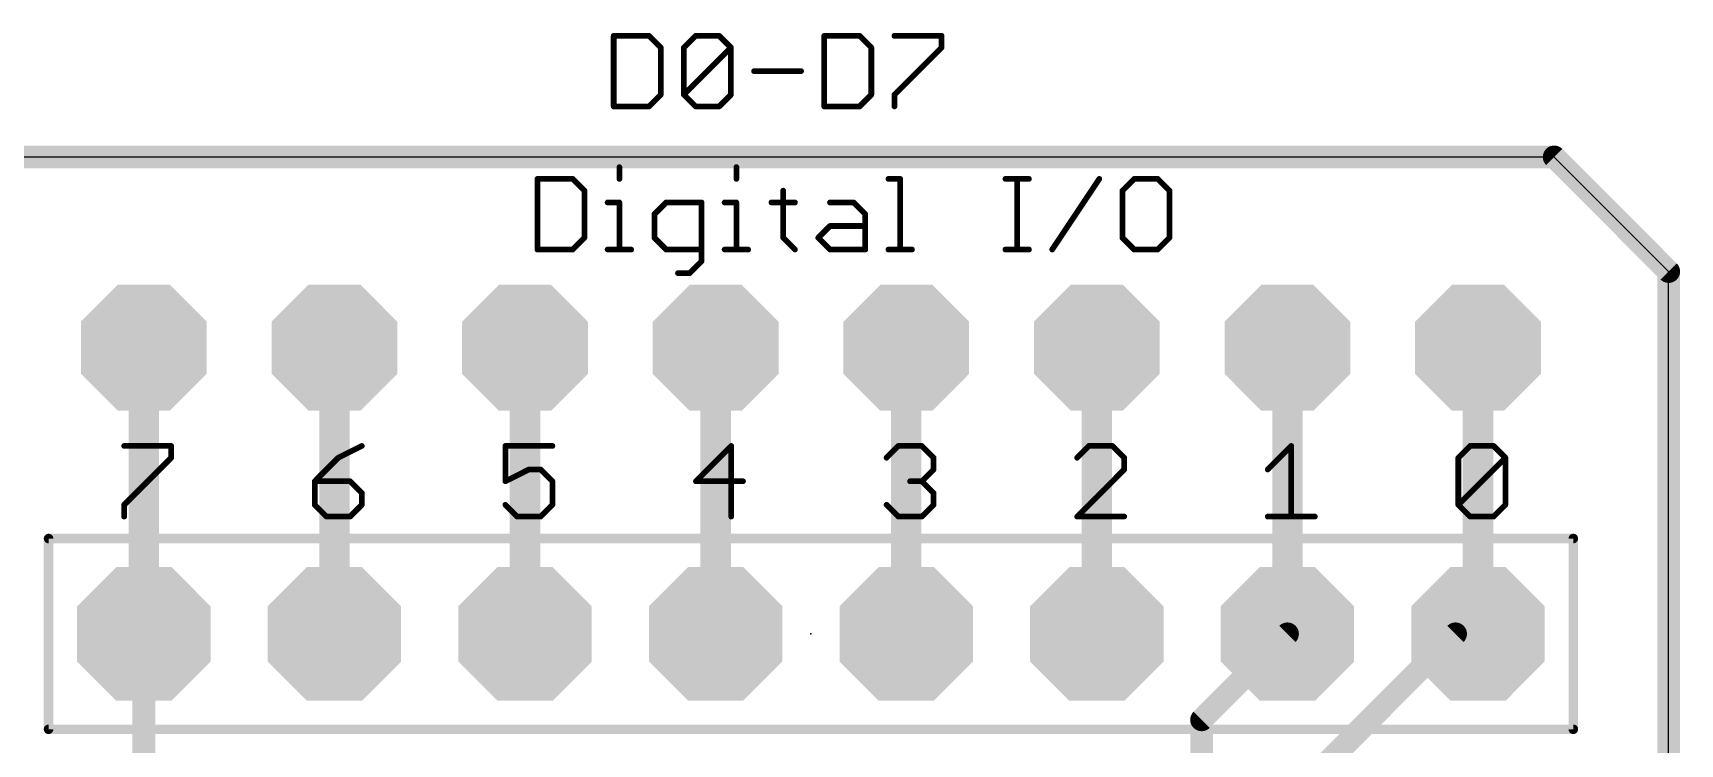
# Model space of a CAD drawing. Extents: x -4.4 to 68.7, y -2.2 to 55.1.
# Drawn here: x 44.24 to 66.19, y 45.52 to 54.99 of the extents above; entities that cross this region are included whole.
import ezdxf

# ---------------------------------------------------------------- set-up
doc = ezdxf.new("R2010")
doc.units = 0
for name, color, linetype in [('1', 12, 'CONTINUOUS'), ('16', 132, 'CONTINUOUS'), ('17', 110, 'CONTINUOUS'), ('20', 53, 'CONTINUOUS'), ('21', 40, 'CONTINUOUS'), ('23', 53, 'CONTINUOUS'), ('27', 253, 'CONTINUOUS'), ('51', 253, 'CONTINUOUS')]:
    doc.layers.add(name, color=color, linetype=linetype)

# ---------------------------------------------------------------- blocks, each defined once
blk = doc.blocks.new('RECT')
blk.add_solid([(-0.5, -0.5), (0.5, -0.5), (-0.5, 0.5), (0.5, 0.5)])
blk = doc.blocks.new('OCTAGONP')
at = {"const_width": 0.5}
blk.add_lwpolyline([(-0.25, -0.1036), (-0.25, 0.1036), (-0.1036, 0.25), (0.1036, 0.25), (0.25, 0.1036), (0.25, -0.1036), (0.1036, -0.25), (-0.1036, -0.25), (-0.25, -0.1036), (-0.25, 0.1036)], dxfattribs=at)

msp = doc.modelspace()

# ---------------------------------------------------------------- linework, layer by layer
at = {"layer": '1', "const_width": 0.3048}
for points in [[(45.72, 44.958), (45.72, 46.99)], [(59.817, 45.847), (60.96, 46.99)], [(60.92, 44.71), (63.2, 46.99)], [(63.2, 46.99), (63.5, 46.99)], [(59.817, 43.688), (59.817, 45.847)]]:
    msp.add_lwpolyline(points, dxfattribs=at)
at = {"layer": '1', "const_width": 0.1524}
for points in [[(45.7962, 46.99, 1), (45.6438, 46.99)], [(61.0139, 46.9361, 1), (60.9061, 47.0439)], [(63.2, 47.0662, 1), (63.2, 46.9138)], [(63.2539, 46.9361, 1), (63.1461, 47.0439)], [(63.5, 46.9138, 1), (63.5, 47.0662)], [(59.8932, 45.847, 1), (59.7408, 45.847)], [(59.7631, 45.9009, 1), (59.8709, 45.7931)]]:
    msp.add_lwpolyline(points, format="xyb", dxfattribs=at)
at = {"layer": '16'}
for points, const_width in [([(64.516, 53.34), (0, 53.34)], 0.3048), ([(66.04, 51.816), (64.516, 53.34)], 0.3048), ([(66.04, 40.386), (66.04, 51.816)], 0.3048), ([(45.72, 50.8), (45.72, 46.99)], 0.4064), ([(48.26, 50.8), (48.26, 46.99)], 0.4064), ([(50.8, 50.8), (50.8, 46.99)], 0.4064), ([(53.34, 50.8), (53.34, 46.99)], 0.4064), ([(55.88, 50.8), (55.88, 46.99)], 0.4064), ([(58.42, 46.99), (58.42, 50.8)], 0.4064), ([(60.96, 46.99), (60.96, 50.8)], 0.4064), ([(63.5, 50.8), (63.5, 46.99)], 0.4064)]:
    msp.add_lwpolyline(points, dxfattribs=dict(at, const_width=const_width))
for points, const_width in [([(64.5699, 53.3939, 1), (64.4621, 53.2861)], 0.1524), ([(64.516, 53.2638, 1), (64.516, 53.4162)], 0.1524), ([(66.1162, 51.816, 1), (65.9638, 51.816)], 0.1524), ([(65.9861, 51.7621, 1), (66.0939, 51.8699)], 0.1524), ([(45.8216, 50.8, 1), (45.6184, 50.8)], 0.2032), ([(48.3616, 50.8, 1), (48.1584, 50.8)], 0.2032), ([(50.9016, 50.8, 1), (50.6984, 50.8)], 0.2032), ([(53.4416, 50.8, 1), (53.2384, 50.8)], 0.2032), ([(55.9816, 50.8, 1), (55.7784, 50.8)], 0.2032), ([(58.5216, 50.8, 1), (58.3184, 50.8)], 0.2032), ([(61.0616, 50.8, 1), (60.8584, 50.8)], 0.2032), ([(63.6016, 50.8, 1), (63.3984, 50.8)], 0.2032), ([(45.6184, 46.99, 1), (45.8216, 46.99)], 0.2032), ([(48.1584, 46.99, 1), (48.3616, 46.99)], 0.2032), ([(50.6984, 46.99, 1), (50.9016, 46.99)], 0.2032), ([(53.2384, 46.99, 1), (53.4416, 46.99)], 0.2032), ([(55.7784, 46.99, 1), (55.9816, 46.99)], 0.2032), ([(58.3184, 46.99, 1), (58.5216, 46.99)], 0.2032), ([(60.8584, 46.99, 1), (61.0616, 46.99)], 0.2032), ([(63.3984, 46.99, 1), (63.6016, 46.99)], 0.2032)]:
    msp.add_lwpolyline(points, format="xyb", dxfattribs=dict(at, const_width=const_width))
at = {"layer": '20'}
for p, q in [((64.516, 53.34), (0, 53.34)), ((66.04, 51.816), (64.516, 53.34)), ((66.04, 40.386), (66.04, 51.816))]:
    msp.add_line(p, q, dxfattribs=at)
at = {"layer": '21'}
for points, const_width in [([(52.0764, 53.2055, 1), (52.0383, 53.2055)], 0.0381), ([(53.6356, 53.2055, 1), (53.5975, 53.2055)], 0.0381), ([(50.9841, 53.0487, 1), (50.946, 53.0487)], 0.0381), ([(50.9651, 53.0678, 1), (50.9651, 53.0297)], 0.0381), ([(51.4489, 53.0622, 1), (51.4219, 53.0352)], 0.0381), ([(51.4354, 53.0297, 1), (51.4354, 53.0678)], 0.0381), ([(51.6112, 52.8919, 1), (51.5731, 52.8919)], 0.0381), ([(51.5787, 52.8785, 1), (51.6056, 52.9054)], 0.0381), ([(52.0383, 53.0487, 1), (52.0764, 53.0487)], 0.0381), ([(53.5975, 53.0487, 1), (53.6356, 53.0487)], 0.0381), ([(54.2593, 52.8919, 1), (54.2212, 52.8919)], 0.0381), ([(55.6427, 53.0678, 1), (55.6427, 53.0297)], 0.0381), ([(55.8185, 53.0487, 1), (55.7804, 53.0487)], 0.0381), ([(55.7995, 53.0297, 1), (55.7995, 53.0678)], 0.0381), ([(57.2019, 53.0678, 1), (57.2019, 53.0297)], 0.0381), ([(57.3777, 53.0487, 1), (57.3396, 53.0487)], 0.0381), ([(57.5154, 53.0297, 1), (57.5154, 53.0678)], 0.0381), ([(58.4685, 53.0381, 1), (58.4368, 53.0593)], 0.0381), ([(58.7801, 52.8919, 1), (58.742, 52.8919)], 0.0381), ([(58.7476, 52.9054, 1), (58.7746, 52.8785)], 0.0381), ([(58.9179, 53.0678, 1), (58.9179, 53.0297)], 0.0381), ([(58.9313, 53.0352, 1), (58.9044, 53.0622)], 0.0381), ([(59.2449, 53.0622, 1), (59.2179, 53.0352)], 0.0381), ([(59.2314, 53.0297, 1), (59.2314, 53.0678)], 0.0381), ([(59.4072, 52.8919, 1), (59.3691, 52.8919)], 0.0381), ([(59.3747, 52.8785, 1), (59.4016, 52.9054)], 0.0381), ([(51.9006, 52.7542, 1), (51.9006, 52.7161)], 0.0381), ([(52.0764, 52.7352, 1), (52.0383, 52.7352)], 0.0381), ([(52.0574, 52.7161, 1), (52.0574, 52.7542)], 0.0381), ([(52.6811, 52.7542, 1), (52.6811, 52.7161)], 0.0381), ([(52.6945, 52.7217, 1), (52.6676, 52.7486)], 0.0381), ([(53.1704, 52.7352, 1), (53.1323, 52.7352)], 0.0381), ([(53.1514, 52.7161, 1), (53.1514, 52.7542)], 0.0381), ([(53.4598, 52.7542, 1), (53.4598, 52.7161)], 0.0381), ([(53.6356, 52.7352, 1), (53.5975, 52.7352)], 0.0381), ([(53.6166, 52.7161, 1), (53.6166, 52.7542)], 0.0381), ([(54.0835, 52.7542, 1), (54.0835, 52.7161)], 0.0381), ([(54.397, 52.7161, 1), (54.397, 52.7542)], 0.0381), ([(54.8639, 52.7542, 1), (54.8639, 52.7161)], 0.0381), ([(55.1909, 52.7486, 1), (55.164, 52.7217)], 0.0381), ([(55.1775, 52.7161, 1), (55.1775, 52.7542)], 0.0381), ([(52.5433, 52.5784, 1), (52.5052, 52.5784)], 0.0381), ([(52.5108, 52.5919, 1), (52.5378, 52.5649)], 0.0381), ([(55.3533, 52.5784, 1), (55.3152, 52.5784)], 0.0381), ([(55.3208, 52.5649, 1), (55.3477, 52.5919)], 0.0381), ([(51.5731, 52.2649, 1), (51.6112, 52.2649)], 0.0381), ([(51.6056, 52.2514, 1), (51.5787, 52.2783)], 0.0381), ([(52.5378, 52.2783, 1), (52.5108, 52.2514)], 0.0381), ([(52.5052, 52.2649, 1), (52.5433, 52.2649)], 0.0381), ([(54.2537, 52.2783, 1), (54.2268, 52.2514)], 0.0381), ([(54.2212, 52.2649, 1), (54.2593, 52.2649)], 0.0381), ([(54.7206, 52.2783, 1), (54.6937, 52.2514)], 0.0381), ([(54.6937, 52.2783, 1), (54.7206, 52.2514)], 0.0381), ([(54.8639, 52.4407, 1), (54.8639, 52.4026)], 0.0381), ([(54.8774, 52.4082, 1), (54.8505, 52.4351)], 0.0381), ([(55.3342, 52.4026, 1), (55.3342, 52.4407)], 0.0381), ([(58.742, 52.2649, 1), (58.7801, 52.2649)], 0.0381), ([(58.7746, 52.2783, 1), (58.7476, 52.2514)], 0.0381), ([(59.3691, 52.2649, 1), (59.4072, 52.2649)], 0.0381), ([(59.4016, 52.2514, 1), (59.3747, 52.2783)], 0.0381), ([(50.946, 52.1081, 1), (50.9841, 52.1081)], 0.0381), ([(50.9651, 52.1272, 1), (50.9651, 52.0891)], 0.0381), ([(51.4219, 52.1216, 1), (51.4489, 52.0946)], 0.0381), ([(51.4354, 52.0891, 1), (51.4354, 52.1272)], 0.0381), ([(51.9006, 52.1272, 1), (51.9006, 52.0891)], 0.0381), ([(52.0383, 52.1081, 1), (52.0764, 52.1081)], 0.0381), ([(52.2142, 52.0891, 1), (52.2142, 52.1272)], 0.0381), ([(52.6811, 52.1272, 1), (52.6811, 52.0891)], 0.0381), ([(52.6676, 52.0946, 1), (52.6945, 52.1216)], 0.0381), ([(53.1514, 52.0891, 1), (53.1514, 52.1272)], 0.0381), ([(53.4598, 52.1272, 1), (53.4598, 52.0891)], 0.0381), ([(53.5975, 52.1081, 1), (53.6356, 52.1081)], 0.0381), ([(53.7734, 52.0891, 1), (53.7734, 52.1272)], 0.0381), ([(54.3836, 52.0946, 1), (54.4105, 52.1216)], 0.0381), ([(54.8639, 52.1272, 1), (54.8639, 52.0891)], 0.0381), ([(54.8505, 52.0946, 1), (54.8774, 52.1216)], 0.0381), ([(55.3152, 52.1081, 1), (55.3533, 52.1081)], 0.0381), ([(55.3342, 52.0891, 1), (55.3342, 52.1272)], 0.0381), ([(55.6427, 52.1272, 1), (55.6427, 52.0891)], 0.0381), ([(55.7804, 52.1081, 1), (55.8185, 52.1081)], 0.0381), ([(55.9562, 52.0891, 1), (55.9562, 52.1272)], 0.0381), ([(57.2019, 52.1272, 1), (57.2019, 52.0891)], 0.0381), ([(57.3396, 52.1081, 1), (57.3777, 52.1081)], 0.0381), ([(57.5154, 52.0891, 1), (57.5154, 52.1272)], 0.0381), ([(57.8097, 52.1187, 1), (57.8414, 52.0975)], 0.0381), ([(58.9179, 52.1272, 1), (58.9179, 52.0891)], 0.0381), ([(58.9044, 52.0946, 1), (58.9313, 52.1216)], 0.0381), ([(59.2179, 52.1216, 1), (59.2449, 52.0946)], 0.0381), ([(59.2314, 52.0891, 1), (59.2314, 52.1272)], 0.0381), ([(52.8378, 51.8136, 1), (52.8378, 51.7755)], 0.0381), ([(52.9811, 51.808, 1), (53.0081, 51.7811)], 0.0381), ([(52.9946, 51.7755, 1), (52.9946, 51.8136)], 0.0381), ([(53.1323, 51.9513, 1), (53.1704, 51.9513)], 0.0381), ([(53.1648, 51.9379, 1), (53.1379, 51.9648)], 0.0381), ([(45.4576, 49.5118, 1), (45.4576, 49.4737)], 0.0381), ([(46.1037, 49.4927, 1), (46.0656, 49.4927)], 0.0381), ([(46.0847, 49.4737, 1), (46.0847, 49.5118)], 0.0381), ([(48.6332, 49.4757, 1), (48.6161, 49.5097)], 0.0381), ([(50.5376, 49.5118, 1), (50.5376, 49.4737)], 0.0381), ([(50.5566, 49.4927, 1), (50.5185, 49.4927)], 0.0381), ([(51.1647, 49.4737, 1), (51.1647, 49.5118)], 0.0381), ([(53.5669, 49.4927, 1), (53.5288, 49.4927)], 0.0381), ([(53.5614, 49.4792, 1), (53.5344, 49.5062)], 0.0381), ([(55.7743, 49.5118, 1), (55.7743, 49.4737)], 0.0381), ([(55.7878, 49.4792, 1), (55.7609, 49.5062)], 0.0381), ([(56.1014, 49.5062, 1), (56.0744, 49.4792)], 0.0381), ([(56.0879, 49.4737, 1), (56.0879, 49.5118)], 0.0381), ([(58.3143, 49.5118, 1), (58.3143, 49.4737)], 0.0381), ([(58.3278, 49.4792, 1), (58.3009, 49.5062)], 0.0381), ([(58.6414, 49.5062, 1), (58.6144, 49.4792)], 0.0381), ([(58.6279, 49.4737, 1), (58.6279, 49.5118)], 0.0381), ([(61.0302, 49.4927, 1), (60.9921, 49.4927)], 0.0381), ([(61.0246, 49.4792, 1), (60.9976, 49.5062)], 0.0381), ([(63.3943, 49.5118, 1), (63.3943, 49.4737)], 0.0381), ([(63.4078, 49.4792, 1), (63.3809, 49.5062)], 0.0381), ([(63.7214, 49.5062, 1), (63.6944, 49.4792)], 0.0381), ([(63.7079, 49.4737, 1), (63.7079, 49.5118)], 0.0381), ([(46.0656, 49.3359, 1), (46.1037, 49.3359)], 0.0381), ([(46.0981, 49.3225, 1), (46.0712, 49.3494)], 0.0381), ([(48.3026, 49.353, 1), (48.3196, 49.3189)], 0.0381), ([(48.3246, 49.3225, 1), (48.2976, 49.3494)], 0.0381), ([(50.8511, 49.1982, 1), (50.8511, 49.1601)], 0.0381), ([(50.8596, 49.1621, 1), (50.8426, 49.1962)], 0.0381), ([(51.0214, 49.1926, 1), (50.9944, 49.1657)], 0.0381), ([(51.0079, 49.1601, 1), (51.0079, 49.1982)], 0.0381), ([(55.6041, 49.3494, 1), (55.6311, 49.3225)], 0.0381), ([(56.2637, 49.3359, 1), (56.2256, 49.3359)], 0.0381), ([(56.2256, 49.1792, 1), (56.2637, 49.1792)], 0.0381), ([(56.2312, 49.3225, 1), (56.2581, 49.3494)], 0.0381), ([(56.2581, 49.1657, 1), (56.2312, 49.1926)], 0.0381), ([(58.1441, 49.3494, 1), (58.1711, 49.3225)], 0.0381), ([(58.8037, 49.3359, 1), (58.7656, 49.3359)], 0.0381), ([(58.7656, 49.1792, 1), (58.8037, 49.1792)], 0.0381), ([(58.7712, 49.3225, 1), (58.7981, 49.3494)], 0.0381), ([(58.7981, 49.1657, 1), (58.7712, 49.1926)], 0.0381), ([(60.6841, 49.1926, 1), (60.7111, 49.1657)], 0.0381), ([(63.2566, 49.3359, 1), (63.2185, 49.3359)], 0.0381), ([(63.2241, 49.3494, 1), (63.2511, 49.3225)], 0.0381), ([(63.8837, 49.3359, 1), (63.8456, 49.3359)], 0.0381), ([(63.8781, 49.3225, 1), (63.8512, 49.3494)], 0.0381), ([(63.8512, 49.3225, 1), (63.8781, 49.3494)], 0.0381), ([(48.0166, 49.0224, 1), (47.9785, 49.0224)], 0.0381), ([(47.9976, 49.0415, 1), (47.9976, 49.0034)], 0.0381), ([(47.9841, 49.0359, 1), (48.0111, 49.0089)], 0.0381), ([(48.4814, 49.0359, 1), (48.4544, 49.0089)], 0.0381), ([(48.4679, 49.0034, 1), (48.4679, 49.0415)], 0.0381), ([(50.5291, 49.0394, 1), (50.5461, 49.0054)], 0.0381), ([(50.5185, 49.0224, 1), (50.5566, 49.0224)], 0.0381), ([(51.1837, 49.0224, 1), (51.1456, 49.0224)], 0.0381), ([(51.1512, 49.0089, 1), (51.1781, 49.0359)], 0.0381), ([(53.0776, 49.0415, 1), (53.0776, 49.0034)], 0.0381), ([(53.0641, 49.0359, 1), (53.0911, 49.0089)], 0.0381), ([(53.7047, 49.0034, 1), (53.7047, 49.0415)], 0.0381), ([(55.9311, 49.0415, 1), (55.9311, 49.0034)], 0.0381), ([(56.1014, 49.0359, 1), (56.0744, 49.0089)], 0.0381), ([(56.0744, 49.0359, 1), (56.1014, 49.0089)], 0.0381), ([(56.0879, 49.0034, 1), (56.0879, 49.0415)], 0.0381), ([(45.4766, 48.7089, 1), (45.4385, 48.7089)], 0.0381), ([(45.4441, 48.7223, 1), (45.4711, 48.6954)], 0.0381), ([(48.0111, 48.7223, 1), (47.9841, 48.6954)], 0.0381), ([(48.6437, 48.8656, 1), (48.6056, 48.8656)], 0.0381), ([(48.6112, 48.8522, 1), (48.6381, 48.8791)], 0.0381), ([(48.6381, 48.6954, 1), (48.6112, 48.7223)], 0.0381), ([(50.5511, 48.7223, 1), (50.5241, 48.6954)], 0.0381), ([(51.1781, 48.6954, 1), (51.1512, 48.7223)], 0.0381), ([(55.6311, 48.7223, 1), (55.6041, 48.6954)], 0.0381), ([(56.2637, 48.8656, 1), (56.2256, 48.8656)], 0.0381), ([(56.2312, 48.8522, 1), (56.2581, 48.8791)], 0.0381), ([(56.2581, 48.6954, 1), (56.2312, 48.7223)], 0.0381), ([(63.2511, 48.7223, 1), (63.2241, 48.6954)], 0.0381), ([(63.2241, 48.7223, 1), (63.2511, 48.6954)], 0.0381), ([(63.8781, 48.6954, 1), (63.8512, 48.7223)], 0.0381), ([(45.4385, 48.5521, 1), (45.4766, 48.5521)], 0.0381), ([(47.9785, 48.7089, 1), (48.0166, 48.7089)], 0.0381), ([(48.1543, 48.5712, 1), (48.1543, 48.5331)], 0.0381), ([(48.1409, 48.5386, 1), (48.1678, 48.5656)], 0.0381), ([(48.4544, 48.5656, 1), (48.4814, 48.5386)], 0.0381), ([(48.4679, 48.5331, 1), (48.4679, 48.5712)], 0.0381), ([(48.6056, 48.7089, 1), (48.6437, 48.7089)], 0.0381), ([(50.6943, 48.5712, 1), (50.6943, 48.5331)], 0.0381), ([(50.6809, 48.5386, 1), (50.7078, 48.5656)], 0.0381), ([(50.9944, 48.5656, 1), (51.0214, 48.5386)], 0.0381), ([(51.0079, 48.5331, 1), (51.0079, 48.5712)], 0.0381), ([(51.1456, 48.7089, 1), (51.1837, 48.7089)], 0.0381), ([(53.5288, 48.5521, 1), (53.5669, 48.5521)], 0.0381), ([(55.7743, 48.5712, 1), (55.7743, 48.5331)], 0.0381), ([(55.7609, 48.5386, 1), (55.7878, 48.5656)], 0.0381), ([(56.0744, 48.5656, 1), (56.1014, 48.5386)], 0.0381), ([(56.0879, 48.5331, 1), (56.0879, 48.5712)], 0.0381), ([(56.2256, 48.7089, 1), (56.2637, 48.7089)], 0.0381), ([(58.1576, 48.5712, 1), (58.1576, 48.5331)], 0.0381), ([(58.1441, 48.5656, 1), (58.1711, 48.5386)], 0.0381), ([(58.7847, 48.5331, 1), (58.7847, 48.5712)], 0.0381), ([(60.6976, 48.5712, 1), (60.6976, 48.5331)], 0.0381), ([(60.9921, 48.5521, 1), (61.0302, 48.5521)], 0.0381), ([(61.3247, 48.5331, 1), (61.3247, 48.5712)], 0.0381), ([(63.2185, 48.7089, 1), (63.2566, 48.7089)], 0.0381), ([(63.3943, 48.5712, 1), (63.3943, 48.5331)], 0.0381), ([(63.3809, 48.5386, 1), (63.4078, 48.5656)], 0.0381), ([(63.6944, 48.5656, 1), (63.7214, 48.5386)], 0.0381), ([(63.7079, 48.5331, 1), (63.7079, 48.5712)], 0.0381), ([(63.8456, 48.7089, 1), (63.8837, 48.7089)], 0.0381), ([(44.45, 48.2918, 1), (44.45, 48.2283)], 0.0635), ([(44.4818, 48.26, 1), (44.4183, 48.26)], 0.0635), ([(64.8017, 48.26, 1), (64.7382, 48.26)], 0.0635), ([(64.77, 48.2283, 1), (64.77, 48.2918)], 0.0635), ([(44.45, 45.7518, 1), (44.45, 45.6882)], 0.0635), ([(44.4183, 45.72, 1), (44.4818, 45.72)], 0.0635), ([(64.7382, 45.72, 1), (64.8017, 45.72)], 0.0635), ([(64.77, 45.6882, 1), (64.77, 45.7518)], 0.0635)]:
    msp.add_lwpolyline(points, format="xyb", dxfattribs=dict(at, const_width=const_width))
for points, const_width in [([(52.0574, 53.2055), (52.0574, 53.0487)], 0.0762), ([(53.6166, 53.2055), (53.6166, 53.0487)], 0.0762), ([(50.9651, 53.0487), (50.9651, 52.1081)], 0.0762), ([(51.4354, 53.0487), (50.9651, 53.0487)], 0.0762), ([(51.5922, 52.8919), (51.4354, 53.0487)], 0.0762), ([(51.5922, 52.2649), (51.5922, 52.8919)], 0.0762), ([(54.2403, 52.8919), (54.2403, 52.2649)], 0.0762), ([(55.6427, 53.0487), (55.7995, 53.0487)], 0.0762), ([(55.7995, 53.0487), (55.7995, 52.1081)], 0.0762), ([(57.2019, 53.0487), (57.5154, 53.0487)], 0.0762), ([(57.3587, 52.1081), (57.3587, 53.0487)], 0.0762), ([(57.8256, 52.1081), (58.4526, 53.0487)], 0.0762), ([(58.9179, 53.0487), (58.7611, 52.8919)], 0.0762), ([(58.7611, 52.8919), (58.7611, 52.2649)], 0.0762), ([(59.2314, 53.0487), (58.9179, 53.0487)], 0.0762), ([(59.3882, 52.8919), (59.2314, 53.0487)], 0.0762), ([(59.3882, 52.2649), (59.3882, 52.8919)], 0.0762), ([(51.9006, 52.7352), (52.0574, 52.7352)], 0.0762), ([(52.0574, 52.7352), (52.0574, 52.1081)], 0.0762), ([(52.6811, 52.7352), (52.5243, 52.5784)], 0.0762), ([(53.1514, 52.7352), (52.6811, 52.7352)], 0.0762), ([(53.1514, 51.9513), (53.1514, 52.7352)], 0.0762), ([(53.4598, 52.7352), (53.6166, 52.7352)], 0.0762), ([(53.6166, 52.7352), (53.6166, 52.1081)], 0.0762), ([(54.0835, 52.7352), (54.397, 52.7352)], 0.0762), ([(54.8639, 52.7352), (55.1775, 52.7352)], 0.0762), ([(55.1775, 52.7352), (55.3342, 52.5784)], 0.0762), ([(52.5243, 52.5784), (52.5243, 52.2649)], 0.0762), ([(55.3342, 52.5784), (55.3342, 52.1081)], 0.0762), ([(51.4354, 52.1081), (51.5922, 52.2649)], 0.0762), ([(52.5243, 52.2649), (52.6811, 52.1081)], 0.0762), ([(54.2403, 52.2649), (54.397, 52.1081)], 0.0762), ([(54.7072, 52.2649), (54.8639, 52.4216)], 0.0762), ([(54.8639, 52.1081), (54.7072, 52.2649)], 0.0762), ([(54.8639, 52.4216), (55.3342, 52.4216)], 0.0762), ([(58.7611, 52.2649), (58.9179, 52.1081)], 0.0762), ([(59.2314, 52.1081), (59.3882, 52.2649)], 0.0762), ([(50.9651, 52.1081), (51.4354, 52.1081)], 0.0762), ([(51.9006, 52.1081), (52.2142, 52.1081)], 0.0762), ([(52.6811, 52.1081), (53.1514, 52.1081)], 0.0762), ([(53.4598, 52.1081), (53.7734, 52.1081)], 0.0762), ([(55.3342, 52.1081), (54.8639, 52.1081)], 0.0762), ([(55.6427, 52.1081), (55.9562, 52.1081)], 0.0762), ([(57.2019, 52.1081), (57.5154, 52.1081)], 0.0762), ([(58.9179, 52.1081), (59.2314, 52.1081)], 0.0762), ([(52.8378, 51.7946), (52.9946, 51.7946)], 0.0762), ([(52.9946, 51.7946), (53.1514, 51.9513)], 0.0762), ([(45.4576, 49.4927), (46.0847, 49.4927)], 0.0762), ([(46.0847, 49.4927), (46.0847, 49.3359)], 0.0762), ([(48.6247, 49.4927), (48.3111, 49.3359)], 0.0762), ([(51.1647, 49.4927), (50.5376, 49.4927)], 0.0762), ([(50.5376, 49.4927), (50.5376, 49.0224)], 0.0762), ([(53.5479, 49.4927), (53.0776, 49.0224)], 0.0762), ([(53.5479, 48.5521), (53.5479, 49.4927)], 0.0762), ([(55.6176, 49.3359), (55.7743, 49.4927)], 0.0762), ([(55.7743, 49.4927), (56.0879, 49.4927)], 0.0762), ([(56.0879, 49.4927), (56.2447, 49.3359)], 0.0762), ([(58.3143, 49.4927), (58.1576, 49.3359)], 0.0762), ([(58.6279, 49.4927), (58.3143, 49.4927)], 0.0762), ([(58.7847, 49.3359), (58.6279, 49.4927)], 0.0762), ([(60.6976, 49.1792), (61.0111, 49.4927)], 0.0762), ([(61.0111, 49.4927), (61.0111, 48.5521)], 0.0762), ([(63.2376, 49.3359), (63.3943, 49.4927)], 0.0762), ([(63.3943, 49.4927), (63.7079, 49.4927)], 0.0762), ([(63.7079, 49.4927), (63.8647, 49.3359)], 0.0762), ([(46.0847, 49.3359), (45.4576, 48.7089)], 0.0762), ([(48.3111, 49.3359), (47.9976, 49.0224)], 0.0762), ([(50.5376, 49.0224), (50.8511, 49.1792)], 0.0762), ([(50.8511, 49.1792), (51.0079, 49.1792)], 0.0762), ([(51.0079, 49.1792), (51.1647, 49.0224)], 0.0762), ([(56.2447, 49.1792), (56.0879, 49.0224)], 0.0762), ([(56.2447, 49.3359), (56.2447, 49.1792)], 0.0762), ([(58.1576, 48.5521), (58.7847, 49.1792)], 0.0762), ([(58.7847, 49.1792), (58.7847, 49.3359)], 0.0762), ([(63.2376, 48.7089), (63.2376, 49.3359)], 0.0762), ([(63.2376, 48.7089), (63.8647, 49.3359)], 0.0762), ([(63.8647, 49.3359), (63.8647, 48.7089)], 0.0762), ([(47.9976, 49.0224), (47.9976, 48.7089)], 0.0762), ([(48.4679, 49.0224), (47.9976, 49.0224)], 0.0762), ([(48.6247, 48.8656), (48.4679, 49.0224)], 0.0762), ([(51.1647, 49.0224), (51.1647, 48.7089)], 0.0762), ([(53.0776, 49.0224), (53.7047, 49.0224)], 0.0762), ([(56.0879, 49.0224), (55.9311, 49.0224)], 0.0762), ([(56.0879, 49.0224), (56.2447, 48.8656)], 0.0762), ([(45.4576, 48.7089), (45.4576, 48.5521)], 0.0762), ([(47.9976, 48.7089), (48.1543, 48.5521)], 0.0762), ([(48.4679, 48.5521), (48.6247, 48.7089)], 0.0762), ([(48.6247, 48.7089), (48.6247, 48.8656)], 0.0762), ([(50.6943, 48.5521), (50.5376, 48.7089)], 0.0762), ([(51.1647, 48.7089), (51.0079, 48.5521)], 0.0762), ([(55.7743, 48.5521), (55.6176, 48.7089)], 0.0762), ([(56.2447, 48.7089), (56.0879, 48.5521)], 0.0762), ([(56.2447, 48.8656), (56.2447, 48.7089)], 0.0762), ([(63.3943, 48.5521), (63.2376, 48.7089)], 0.0762), ([(63.8647, 48.7089), (63.7079, 48.5521)], 0.0762), ([(48.1543, 48.5521), (48.4679, 48.5521)], 0.0762), ([(51.0079, 48.5521), (50.6943, 48.5521)], 0.0762), ([(56.0879, 48.5521), (55.7743, 48.5521)], 0.0762), ([(58.7847, 48.5521), (58.1576, 48.5521)], 0.0762), ([(60.6976, 48.5521), (61.3247, 48.5521)], 0.0762), ([(63.7079, 48.5521), (63.3943, 48.5521)], 0.0762), ([(44.45, 45.72), (44.45, 48.26)], 0.127), ([(44.45, 48.26), (64.77, 48.26)], 0.127), ([(64.77, 48.26), (64.77, 45.72)], 0.127), ([(64.77, 45.72), (44.45, 45.72)], 0.127)]:
    msp.add_lwpolyline(points, dxfattribs=dict(at, const_width=const_width))
at = {"layer": '23'}
msp.add_point((54.61, 46.99), dxfattribs=at)
at = {"layer": '27', "const_width": 0.0762}
for points in [[(51.9811, 54.9537), (51.9811, 54.0131)], [(52.4514, 54.9537), (51.9811, 54.9537)], [(52.6082, 54.7969), (52.4514, 54.9537)], [(52.9166, 54.7969), (53.0734, 54.9537)], [(53.0734, 54.9537), (53.3869, 54.9537)], [(53.3869, 54.9537), (53.5437, 54.7969)], [(54.7877, 54.9537), (54.7877, 54.0131)], [(55.258, 54.9537), (54.7877, 54.9537)], [(55.4147, 54.7969), (55.258, 54.9537)], [(55.7232, 54.9537), (56.3502, 54.9537)], [(56.3502, 54.9537), (56.3502, 54.7969)], [(52.6082, 54.1699), (52.6082, 54.7969)], [(52.9166, 54.1699), (52.9166, 54.7969)], [(52.9166, 54.1699), (53.5437, 54.7969)], [(53.5437, 54.7969), (53.5437, 54.1699)], [(55.4147, 54.1699), (55.4147, 54.7969)], [(56.3502, 54.7969), (55.7232, 54.1699)], [(53.8521, 54.4834), (54.4792, 54.4834)], [(51.9811, 54.0131), (52.4514, 54.0131)], [(52.4514, 54.0131), (52.6082, 54.1699)], [(53.0734, 54.0131), (52.9166, 54.1699)], [(53.3869, 54.0131), (53.0734, 54.0131)], [(53.5437, 54.1699), (53.3869, 54.0131)], [(54.7877, 54.0131), (55.258, 54.0131)], [(55.258, 54.0131), (55.4147, 54.1699)], [(55.7232, 54.1699), (55.7232, 54.0131)]]:
    msp.add_lwpolyline(points, dxfattribs=at)
at = {"layer": '27', "const_width": 0.0381}
for points in [[(52.0002, 54.9537, 1), (51.9621, 54.9537)], [(51.9811, 54.9728, 1), (51.9811, 54.9347)], [(52.4649, 54.9672, 1), (52.4379, 54.9402)], [(52.4514, 54.9347, 1), (52.4514, 54.9728)], [(53.0734, 54.9728, 1), (53.0734, 54.9347)], [(53.0869, 54.9402, 1), (53.0599, 54.9672)], [(53.4004, 54.9672, 1), (53.3734, 54.9402)], [(53.3869, 54.9347, 1), (53.3869, 54.9728)], [(54.8067, 54.9537, 1), (54.7686, 54.9537)], [(54.7877, 54.9728, 1), (54.7877, 54.9347)], [(55.2714, 54.9672, 1), (55.2445, 54.9402)], [(55.258, 54.9347, 1), (55.258, 54.9728)], [(55.7232, 54.9728, 1), (55.7232, 54.9347)], [(56.3693, 54.9537, 1), (56.3312, 54.9537)], [(56.3502, 54.9347, 1), (56.3502, 54.9728)], [(52.6272, 54.7969, 1), (52.5891, 54.7969)], [(52.5947, 54.7835, 1), (52.6216, 54.8104)], [(52.9357, 54.7969, 1), (52.8976, 54.7969)], [(52.9031, 54.8104, 1), (52.9301, 54.7835)], [(53.5627, 54.7969, 1), (53.5246, 54.7969)], [(53.5572, 54.7835, 1), (53.5302, 54.8104)], [(53.5302, 54.7835, 1), (53.5572, 54.8104)], [(55.4338, 54.7969, 1), (55.3957, 54.7969)], [(55.4013, 54.7835, 1), (55.4282, 54.8104)], [(56.3312, 54.7969, 1), (56.3693, 54.7969)], [(56.3637, 54.7835, 1), (56.3368, 54.8104)], [(53.8521, 54.5025, 1), (53.8521, 54.4644)], [(54.4792, 54.4644, 1), (54.4792, 54.5025)], [(51.9811, 54.0322, 1), (51.9811, 53.9941)], [(51.9621, 54.0131, 1), (52.0002, 54.0131)], [(52.4379, 54.0266, 1), (52.4649, 53.9996)], [(52.4514, 53.9941, 1), (52.4514, 54.0322)], [(52.5891, 54.1699, 1), (52.6272, 54.1699)], [(52.6216, 54.1564, 1), (52.5947, 54.1833)], [(52.9301, 54.1833, 1), (52.9031, 54.1564)], [(52.9031, 54.1833, 1), (52.9301, 54.1564)], [(52.8976, 54.1699, 1), (52.9357, 54.1699)], [(53.0734, 54.0322, 1), (53.0734, 53.9941)], [(53.0599, 53.9996, 1), (53.0869, 54.0266)], [(53.3734, 54.0266, 1), (53.4004, 53.9996)], [(53.3869, 53.9941, 1), (53.3869, 54.0322)], [(53.5246, 54.1699, 1), (53.5627, 54.1699)], [(53.5572, 54.1564, 1), (53.5302, 54.1833)], [(54.7686, 54.0131, 1), (54.8067, 54.0131)], [(54.7877, 54.0322, 1), (54.7877, 53.9941)], [(55.2445, 54.0266, 1), (55.2714, 53.9996)], [(55.258, 53.9941, 1), (55.258, 54.0322)], [(55.3957, 54.1699, 1), (55.4338, 54.1699)], [(55.4282, 54.1564, 1), (55.4013, 54.1833)], [(55.7422, 54.1699, 1), (55.7041, 54.1699)], [(55.7041, 54.0131, 1), (55.7422, 54.0131)], [(55.7097, 54.1833, 1), (55.7366, 54.1564)]]:
    msp.add_lwpolyline(points, format="xyb", dxfattribs=at)

# ---------------------------------------------------------------- block references
at = {"layer": '17', "xscale": 1.6764, "yscale": 1.6764}
for p in [(45.72, 50.8), (45.72, 50.8), (48.26, 50.8), (48.26, 50.8), (50.8, 50.8), (50.8, 50.8), (53.34, 50.8), (53.34, 50.8), (55.88, 50.8), (55.88, 50.8), (58.42, 50.8), (58.42, 50.8), (60.96, 50.8), (60.96, 50.8), (63.5, 50.8), (63.5, 50.8)]:
    msp.add_blockref('OCTAGONP', p, dxfattribs=at)
at = {"layer": '17', "xscale": 1.778, "yscale": 1.778, "rotation": 270}
for p in [(45.72, 46.99), (45.72, 46.99), (48.26, 46.99), (48.26, 46.99), (50.8, 46.99), (50.8, 46.99), (53.34, 46.99), (53.34, 46.99), (55.88, 46.99), (55.88, 46.99), (58.42, 46.99), (58.42, 46.99), (60.96, 46.99), (60.96, 46.99), (63.5, 46.99), (63.5, 46.99)]:
    msp.add_blockref('OCTAGONP', p, dxfattribs=at)
at = {"layer": '51', "xscale": 0.508, "yscale": 0.508, "rotation": 180}
for p in [(45.72, 46.99), (48.26, 46.99), (50.8, 46.99), (53.34, 46.99), (55.88, 46.99), (58.42, 46.99), (60.96, 46.99), (63.5, 46.99)]:
    msp.add_blockref('RECT', p, dxfattribs=at)

doc.saveas('drawing.dxf')
